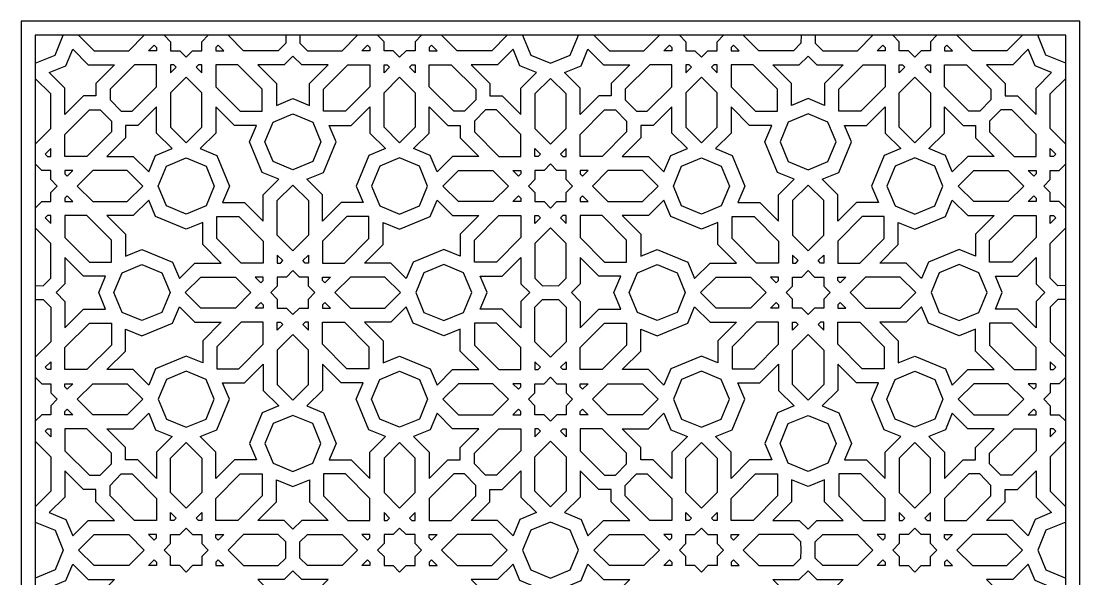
# Model space of a CAD drawing. Header units: millimetres. Extents: x 73 to 298, y 564 to 789.
# Drawn here: x 72.5 to 298.2, y 670.5 to 789.5 of the extents above; entities that cross this region are included whole.
import ezdxf

# ---------------------------------------------------------------- set-up
doc = ezdxf.new("R2010")
doc.units = ezdxf.units.MM
doc.layers.add('LAYER_1', color=12, linetype='Continuous', true_color=0xde0000)

msp = doc.modelspace()

# ---------------------------------------------------------------- linework, layer by layer
at = {"layer": 'LAYER_1'}
for points in [[(72.55, 789.47), (72.55, 563.85), (298.16, 563.85), (298.16, 789.47)], [(75.55, 566.85), (295.16, 566.85), (295.16, 786.47), (75.55, 786.47)], [(78.55, 778.49), (82.07, 779.94), (83.53, 783.47), (86.85, 780.15), (92.46, 780.15), (88.49, 776.18), (88.49, 773.52), (85.83, 773.52), (81.87, 769.56), (81.87, 775.17)], [(99.7, 783.15), (100.9, 784.34), (101.39, 783.85), (101.39, 783.15)], [(114.03, 783.85), (114.03, 783.15), (115.72, 783.15), (114.52, 784.34)], [(146.88, 783.85), (146.88, 783.15), (145.18, 783.15), (146.38, 784.34)], [(161.21, 783.15), (160.01, 784.34), (159.51, 783.85), (159.51, 783.15)], [(182.36, 778.49), (178.84, 779.94), (177.38, 783.47), (174.06, 780.15), (168.45, 780.15), (172.42, 776.18), (172.42, 773.52), (175.07, 773.52), (179.04, 769.56), (179.04, 775.17)], [(188.36, 778.49), (191.88, 779.94), (193.34, 783.47), (196.65, 780.15), (202.26, 780.15), (198.3, 776.18), (198.3, 773.52), (195.64, 773.52), (191.67, 769.56), (191.67, 775.17)], [(209.51, 783.15), (210.7, 784.34), (211.2, 783.85), (211.2, 783.15)], [(223.84, 783.85), (223.84, 783.15), (225.53, 783.15), (224.33, 784.34)], [(256.68, 783.85), (256.68, 783.15), (254.99, 783.15), (256.19, 784.34)], [(271.01, 783.15), (269.82, 784.34), (269.32, 783.85), (269.32, 783.15)], [(292.16, 778.49), (288.64, 779.94), (287.18, 783.47), (283.87, 780.15), (278.26, 780.15), (282.22, 776.18), (282.22, 773.52), (284.88, 773.52), (288.85, 769.56), (288.85, 775.17)], [(130.45, 772.95), (133.97, 771.49), (133.97, 776.18), (137.94, 780.15), (132.33, 780.15), (130.45, 782.03), (128.57, 780.15), (122.96, 780.15), (126.93, 776.18), (126.93, 771.49)], [(240.26, 772.95), (236.74, 771.49), (236.74, 776.18), (232.77, 780.15), (238.38, 780.15), (240.26, 782.03), (242.14, 780.15), (247.75, 780.15), (243.78, 776.18), (243.78, 771.49)], [(96.7, 780.15), (91.49, 774.94), (91.49, 772.68), (93.86, 770.24), (96.18, 770.24), (101.39, 775.45), (101.39, 780.15)], [(105.09, 780.15), (104.39, 780.15), (104.39, 778.45), (105.59, 779.65)], [(111.03, 778.45), (111.03, 780.15), (110.33, 780.15), (109.83, 779.65)], [(114.03, 775.45), (119.24, 770.24), (123.93, 770.24), (123.93, 774.94), (118.72, 780.15), (114.03, 780.15)], [(146.88, 775.45), (141.67, 770.24), (136.97, 770.24), (136.97, 774.94), (142.18, 780.15), (146.88, 780.15)], [(149.88, 778.45), (149.88, 780.15), (150.58, 780.15), (151.07, 779.65)], [(155.81, 780.15), (156.51, 780.15), (156.51, 778.45), (155.32, 779.65)], [(164.21, 780.15), (169.42, 774.94), (169.42, 772.68), (167.04, 770.24), (164.72, 770.24), (159.51, 775.45), (159.51, 780.15)], [(206.51, 780.15), (201.3, 774.94), (201.3, 772.68), (203.67, 770.24), (205.99, 770.24), (211.2, 775.45), (211.2, 780.15)], [(214.9, 780.15), (214.2, 780.15), (214.2, 778.45), (215.4, 779.65)], [(220.84, 778.45), (220.84, 780.15), (220.14, 780.15), (219.64, 779.65)], [(223.84, 775.45), (229.05, 770.24), (233.74, 770.24), (233.74, 774.94), (228.53, 780.15), (223.84, 780.15)], [(256.68, 775.45), (251.47, 770.24), (246.78, 770.24), (246.78, 774.94), (251.99, 780.15), (256.68, 780.15)], [(259.68, 778.45), (259.68, 780.15), (260.38, 780.15), (260.88, 779.65)], [(265.62, 780.15), (266.32, 780.15), (266.32, 778.45), (265.12, 779.65)], [(274.01, 780.15), (279.22, 774.94), (279.22, 772.68), (276.85, 770.24), (274.53, 770.24), (269.32, 775.45), (269.32, 780.15)], [(111.03, 774.21), (107.71, 777.53), (104.39, 774.21), (104.39, 766.84), (107.71, 763.53), (111.03, 766.84)], [(149.88, 774.21), (153.19, 777.53), (156.51, 774.21), (156.51, 766.84), (153.19, 763.53), (149.88, 766.84)], [(185.36, 777.24), (182.04, 773.93), (182.04, 766.56), (185.36, 763.24), (188.67, 766.56), (188.67, 773.93)], [(220.84, 774.21), (217.52, 777.53), (214.2, 774.21), (214.2, 766.84), (217.52, 763.53), (220.84, 766.84)], [(259.68, 774.21), (263, 777.53), (266.32, 774.21), (266.32, 766.84), (263, 763.53), (259.68, 766.84)], [(87.08, 770.52), (89.4, 770.52), (91.77, 768.1), (91.77, 765.83), (86.56, 760.62), (81.87, 760.62), (81.87, 765.31)], [(94.77, 767.24), (94.77, 764.59), (90.8, 760.62), (96.41, 760.62), (99.73, 757.3), (101.19, 760.82), (104.71, 762.28), (101.39, 765.6), (101.39, 771.21), (97.42, 767.24)], [(110.71, 762.28), (114.23, 760.82), (116.93, 754.3), (115.47, 750.78), (120.17, 750.78), (124.13, 746.82), (124.13, 752.43), (127.45, 755.74), (123.93, 757.2), (121.23, 763.72), (122.69, 767.24), (118, 767.24), (114.03, 771.21), (114.03, 765.6)], [(130.45, 769.7), (134.68, 767.95), (136.43, 763.72), (134.68, 759.5), (130.45, 757.75), (126.23, 759.5), (124.48, 763.72), (126.23, 767.95)], [(150.19, 762.28), (146.67, 760.82), (143.97, 754.3), (145.43, 750.78), (140.74, 750.78), (136.77, 746.82), (136.77, 752.43), (133.45, 755.74), (136.97, 757.2), (139.67, 763.72), (138.22, 767.24), (142.91, 767.24), (146.88, 771.21), (146.88, 765.6)], [(166.14, 767.24), (166.14, 764.59), (170.1, 760.62), (164.49, 760.62), (161.17, 757.3), (159.72, 760.82), (156.19, 762.28), (159.51, 765.6), (159.51, 771.21), (163.48, 767.24)], [(173.83, 770.52), (171.51, 770.52), (169.14, 768.1), (169.14, 765.83), (174.35, 760.62), (179.04, 760.62), (179.04, 765.31)], [(196.88, 770.52), (199.21, 770.52), (201.58, 768.1), (201.58, 765.83), (196.37, 760.62), (191.67, 760.62), (191.67, 765.31)], [(204.58, 767.24), (204.58, 764.59), (200.61, 760.62), (206.22, 760.62), (209.54, 757.3), (211, 760.82), (214.52, 762.28), (211.2, 765.6), (211.2, 771.21), (207.23, 767.24)], [(220.52, 762.28), (224.04, 760.82), (226.74, 754.3), (225.28, 750.78), (229.97, 750.78), (233.94, 746.82), (233.94, 752.43), (237.26, 755.74), (233.74, 757.2), (231.04, 763.72), (232.5, 767.24), (227.8, 767.24), (223.84, 771.21), (223.84, 765.6)], [(240.26, 769.7), (236.03, 767.95), (234.28, 763.72), (236.03, 759.5), (240.26, 757.75), (244.48, 759.5), (246.23, 763.72), (244.48, 767.95)], [(260, 762.28), (256.48, 760.82), (253.78, 754.3), (255.24, 750.78), (250.55, 750.78), (246.58, 746.82), (246.58, 752.43), (243.26, 755.74), (246.78, 757.2), (249.48, 763.72), (248.02, 767.24), (252.72, 767.24), (256.68, 771.21), (256.68, 765.6)], [(275.94, 767.24), (275.94, 764.59), (279.91, 760.62), (274.3, 760.62), (270.98, 757.3), (269.52, 760.82), (266, 762.28), (269.32, 765.6), (269.32, 771.21), (273.29, 767.24)], [(283.64, 770.52), (281.31, 770.52), (278.94, 768.1), (278.94, 765.83), (284.15, 760.62), (288.85, 760.62), (288.85, 765.31)], [(78.87, 762.31), (77.67, 761.12), (78.17, 760.62), (78.87, 760.62)], [(182.04, 762.31), (183.23, 761.12), (182.74, 760.62), (182.04, 760.62)], [(188.67, 762.31), (187.48, 761.12), (187.97, 760.62), (188.67, 760.62)], [(291.85, 762.31), (293.04, 761.12), (292.55, 760.62), (291.85, 760.62)], [(111.94, 750.08), (107.71, 748.33), (103.49, 750.08), (101.74, 754.3), (103.49, 758.53), (107.71, 760.28), (111.94, 758.53), (113.69, 754.3)], [(148.97, 750.08), (153.19, 748.33), (157.42, 750.08), (159.17, 754.3), (157.42, 758.53), (153.19, 760.28), (148.97, 758.53), (147.22, 754.3)], [(185.36, 759), (183.98, 757.62), (182.04, 757.62), (182.04, 755.68), (180.66, 754.3), (182.04, 752.93), (182.04, 750.99), (183.98, 750.99), (185.36, 749.61), (186.73, 750.99), (188.67, 750.99), (188.67, 752.93), (190.05, 754.3), (188.67, 755.68), (188.67, 757.62), (186.73, 757.62)], [(221.74, 750.08), (217.52, 748.33), (213.29, 750.08), (211.54, 754.3), (213.29, 758.53), (217.52, 760.28), (221.74, 758.53), (223.49, 754.3)], [(258.78, 750.08), (263, 748.33), (267.23, 750.08), (268.98, 754.3), (267.23, 758.53), (263, 760.28), (258.78, 758.53), (257.03, 754.3)], [(81.87, 756.92), (82.36, 756.43), (83.56, 757.62), (81.87, 757.62)], [(87.8, 750.99), (95.17, 750.99), (98.49, 754.3), (95.17, 757.62), (87.8, 757.62), (84.48, 754.3)], [(173.1, 750.99), (165.73, 750.99), (162.42, 754.3), (165.73, 757.62), (173.1, 757.62), (176.42, 754.3)], [(179.04, 756.92), (178.54, 756.43), (177.35, 757.62), (179.04, 757.62)], [(191.67, 756.92), (192.17, 756.43), (193.37, 757.62), (191.67, 757.62)], [(197.61, 750.99), (204.98, 750.99), (208.3, 754.3), (204.98, 757.62), (197.61, 757.62), (194.29, 754.3)], [(282.91, 750.99), (275.54, 750.99), (272.22, 754.3), (275.54, 757.62), (282.91, 757.62), (286.23, 754.3)], [(288.85, 756.92), (288.35, 756.43), (287.15, 757.62), (288.85, 757.62)], [(130.45, 754.5), (133.77, 751.18), (133.77, 743.82), (130.45, 740.5), (127.13, 743.82), (127.13, 751.18)], [(240.26, 754.5), (236.94, 751.18), (236.94, 743.82), (240.26, 740.5), (243.58, 743.82), (243.58, 751.18)], [(83.56, 750.99), (82.36, 752.18), (81.87, 751.69), (81.87, 750.99)], [(94.77, 739.33), (98.29, 740.78), (104.81, 738.08), (106.27, 734.56), (109.59, 737.88), (115.2, 737.88), (111.23, 741.85), (111.23, 746.54), (107.71, 745.08), (101.19, 747.78), (99.73, 751.3), (96.41, 747.99), (90.8, 747.99), (94.77, 744.02)], [(166.14, 739.33), (162.61, 740.78), (156.09, 738.08), (154.63, 734.56), (151.32, 737.88), (145.71, 737.88), (149.67, 741.85), (149.67, 746.54), (153.19, 745.08), (159.72, 747.78), (161.17, 751.3), (164.49, 747.99), (170.1, 747.99), (166.14, 744.02)], [(177.35, 750.99), (178.54, 752.18), (179.04, 751.69), (179.04, 750.99)], [(193.37, 750.99), (192.17, 752.18), (191.67, 751.69), (191.67, 750.99)], [(204.58, 739.33), (208.1, 740.78), (214.62, 738.08), (216.08, 734.56), (219.4, 737.88), (225.01, 737.88), (221.04, 741.85), (221.04, 746.54), (217.52, 745.08), (211, 747.78), (209.54, 751.3), (206.22, 747.99), (200.61, 747.99), (204.58, 744.02)], [(275.94, 739.33), (272.42, 740.78), (265.9, 738.08), (264.44, 734.56), (261.12, 737.88), (255.51, 737.88), (259.48, 741.85), (259.48, 746.54), (263, 745.08), (269.52, 747.78), (270.98, 751.3), (274.3, 747.99), (279.91, 747.99), (275.94, 744.02)], [(287.15, 750.99), (288.35, 752.18), (288.85, 751.69), (288.85, 750.99)], [(78.17, 747.99), (77.67, 747.49), (78.87, 746.29), (78.87, 747.99)], [(86.56, 747.99), (81.87, 747.99), (81.87, 743.29), (87.08, 738.08), (91.77, 738.08), (91.77, 742.78)], [(114.23, 747.78), (118.92, 747.78), (124.13, 742.57), (124.13, 737.88), (119.44, 737.88), (114.23, 743.09)], [(146.67, 747.78), (141.98, 747.78), (136.77, 742.57), (136.77, 737.88), (141.46, 737.88), (146.67, 743.09)], [(174.35, 747.99), (179.04, 747.99), (179.04, 743.29), (173.83, 738.08), (169.14, 738.08), (169.14, 742.78)], [(182.74, 747.99), (183.23, 747.49), (182.04, 746.29), (182.04, 747.99)], [(187.97, 747.99), (187.48, 747.49), (188.67, 746.29), (188.67, 747.99)], [(196.37, 747.99), (191.67, 747.99), (191.67, 743.29), (196.88, 738.08), (201.58, 738.08), (201.58, 742.78)], [(224.04, 747.78), (228.73, 747.78), (233.94, 742.57), (233.94, 737.88), (229.25, 737.88), (224.04, 743.09)], [(256.48, 747.78), (251.79, 747.78), (246.58, 742.57), (246.58, 737.88), (251.27, 737.88), (256.48, 743.09)], [(284.15, 747.99), (288.85, 747.99), (288.85, 743.29), (283.64, 738.08), (278.94, 738.08), (278.94, 742.78)], [(292.55, 747.99), (293.04, 747.49), (291.85, 746.29), (291.85, 747.99)], [(185.36, 733.06), (187.04, 733.04), (188.67, 734.68), (188.67, 742.05), (185.36, 745.37), (182.04, 742.05), (182.04, 734.68), (183.68, 733.04)], [(89.07, 731.56), (90.53, 735.08), (85.83, 735.08), (81.87, 739.05), (81.87, 733.44), (79.99, 731.56), (81.87, 729.68), (81.87, 724.07), (85.83, 728.04), (90.53, 728.04)], [(128.33, 738.38), (127.13, 739.57), (127.13, 737.88), (127.84, 737.88)], [(132.57, 738.38), (133.77, 739.57), (133.77, 737.88), (133.07, 737.88)], [(171.84, 731.56), (170.38, 735.08), (175.07, 735.08), (179.04, 739.05), (179.04, 733.44), (180.92, 731.56), (179.04, 729.68), (179.04, 724.07), (175.07, 728.04), (170.38, 728.04)], [(198.88, 731.56), (200.33, 735.08), (195.64, 735.08), (191.67, 739.05), (191.67, 733.44), (189.8, 731.56), (191.67, 729.68), (191.67, 724.07), (195.64, 728.04), (200.33, 728.04)], [(238.14, 738.38), (236.94, 739.57), (236.94, 737.88), (237.64, 737.88)], [(242.38, 738.38), (243.58, 739.57), (243.58, 737.88), (242.88, 737.88)], [(281.64, 731.56), (280.19, 735.08), (284.88, 735.08), (288.85, 739.05), (288.85, 733.44), (290.72, 731.56), (288.85, 729.68), (288.85, 724.07), (284.88, 728.04), (280.19, 728.04)], [(92.32, 731.56), (94.07, 735.79), (98.29, 737.54), (102.52, 735.79), (104.27, 731.56), (102.52, 727.34), (98.29, 725.59), (94.07, 727.34)], [(130.45, 736.25), (129.08, 734.88), (127.13, 734.88), (127.13, 732.94), (125.76, 731.56), (127.13, 730.19), (127.13, 728.24), (129.08, 728.24), (130.45, 726.87), (131.83, 728.24), (133.77, 728.24), (133.77, 730.19), (135.15, 731.56), (133.77, 732.94), (133.77, 734.88), (131.83, 734.88)], [(168.59, 731.56), (166.84, 735.79), (162.61, 737.54), (158.39, 735.79), (156.64, 731.56), (158.39, 727.34), (162.61, 725.59), (166.84, 727.34)], [(202.12, 731.56), (203.87, 735.79), (208.1, 737.54), (212.32, 735.79), (214.07, 731.56), (212.32, 727.34), (208.1, 725.59), (203.87, 727.34)], [(240.26, 736.25), (241.63, 734.88), (243.58, 734.88), (243.58, 732.94), (244.95, 731.56), (243.58, 730.19), (243.58, 728.24), (241.63, 728.24), (240.26, 726.87), (238.89, 728.24), (236.94, 728.24), (236.94, 730.19), (235.57, 731.56), (236.94, 732.94), (236.94, 734.88), (238.89, 734.88)], [(278.4, 731.56), (276.65, 735.79), (272.42, 737.54), (268.2, 735.79), (266.45, 731.56), (268.2, 727.34), (272.42, 725.59), (276.65, 727.34)], [(121.52, 731.56), (118.2, 728.24), (110.83, 728.24), (107.51, 731.56), (110.83, 734.88), (118.2, 734.88)], [(124.13, 734.88), (122.44, 734.88), (123.64, 733.68), (124.13, 734.18)], [(136.77, 734.88), (138.46, 734.88), (137.27, 733.68), (136.77, 734.18)], [(153.39, 731.56), (150.07, 734.88), (142.71, 734.88), (139.39, 731.56), (142.71, 728.24), (150.07, 728.24)], [(231.32, 731.56), (228.01, 728.24), (220.64, 728.24), (217.32, 731.56), (220.64, 734.88), (228.01, 734.88)], [(233.94, 734.88), (232.25, 734.88), (233.45, 733.68), (233.94, 734.18)], [(246.58, 734.88), (248.27, 734.88), (247.07, 733.68), (246.58, 734.18)], [(263.2, 731.56), (259.88, 734.88), (252.51, 734.88), (249.2, 731.56), (252.51, 728.24), (259.88, 728.24)], [(124.13, 728.24), (122.44, 728.24), (123.64, 729.44), (124.13, 728.94)], [(136.77, 728.24), (138.46, 728.24), (137.27, 729.44), (136.77, 728.94)], [(185.36, 730.06), (187.04, 730.08), (188.67, 728.44), (188.67, 721.07), (185.36, 717.76), (182.04, 721.07), (182.04, 728.44), (183.68, 730.08)], [(233.94, 728.24), (232.25, 728.24), (233.45, 729.44), (233.94, 728.94)], [(246.58, 728.24), (248.27, 728.24), (247.07, 729.44), (246.58, 728.94)], [(94.77, 723.8), (98.29, 722.34), (104.81, 725.04), (106.27, 728.56), (109.59, 725.24), (115.2, 725.24), (111.23, 721.28), (111.23, 716.58), (107.71, 718.04), (101.19, 715.34), (99.73, 711.82), (96.41, 715.14), (90.8, 715.14), (94.77, 719.11)], [(166.14, 723.8), (162.61, 722.34), (156.09, 725.04), (154.63, 728.56), (151.32, 725.24), (145.71, 725.24), (149.67, 721.28), (149.67, 716.58), (153.19, 718.04), (159.72, 715.34), (161.17, 711.82), (164.49, 715.14), (170.1, 715.14), (166.14, 719.11)], [(204.58, 723.8), (208.1, 722.34), (214.62, 725.04), (216.08, 728.56), (219.4, 725.24), (225.01, 725.24), (221.04, 721.28), (221.04, 716.58), (217.52, 718.04), (211, 715.34), (209.54, 711.82), (206.22, 715.14), (200.61, 715.14), (204.58, 719.11)], [(275.94, 723.8), (272.42, 722.34), (265.9, 725.04), (264.44, 728.56), (261.12, 725.24), (255.51, 725.24), (259.48, 721.28), (259.48, 716.58), (263, 718.04), (269.52, 715.34), (270.98, 711.82), (274.3, 715.14), (279.91, 715.14), (275.94, 719.11)], [(86.56, 715.14), (81.87, 715.14), (81.87, 719.83), (87.08, 725.04), (91.77, 725.04), (91.77, 720.35)], [(114.23, 715.34), (118.92, 715.34), (124.13, 720.55), (124.13, 725.24), (119.44, 725.24), (114.23, 720.03)], [(128.33, 724.75), (127.13, 723.55), (127.13, 725.24), (127.84, 725.24)], [(132.57, 724.75), (133.77, 723.55), (133.77, 725.24), (133.07, 725.24)], [(146.67, 715.34), (141.98, 715.34), (136.77, 720.55), (136.77, 725.24), (141.46, 725.24), (146.67, 720.03)], [(174.35, 715.14), (179.04, 715.14), (179.04, 719.83), (173.83, 725.04), (169.14, 725.04), (169.14, 720.35)], [(196.37, 715.14), (191.67, 715.14), (191.67, 719.83), (196.88, 725.04), (201.58, 725.04), (201.58, 720.35)], [(224.04, 715.34), (228.73, 715.34), (233.94, 720.55), (233.94, 725.24), (229.25, 725.24), (224.04, 720.03)], [(238.14, 724.75), (236.94, 723.55), (236.94, 725.24), (237.64, 725.24)], [(242.38, 724.75), (243.58, 723.55), (243.58, 725.24), (242.88, 725.24)], [(256.48, 715.34), (251.79, 715.34), (246.58, 720.55), (246.58, 725.24), (251.27, 725.24), (256.48, 720.03)], [(284.15, 715.14), (288.85, 715.14), (288.85, 719.83), (283.64, 725.04), (278.94, 725.04), (278.94, 720.35)], [(130.45, 708.62), (133.77, 711.94), (133.77, 719.31), (130.45, 722.63), (127.13, 719.31), (127.13, 711.94)], [(240.26, 708.62), (236.94, 711.94), (236.94, 719.31), (240.26, 722.63), (243.58, 719.31), (243.58, 711.94)], [(78.17, 715.14), (77.67, 715.63), (78.87, 716.83), (78.87, 715.14)], [(110.71, 700.84), (114.23, 702.3), (116.93, 708.82), (115.47, 712.34), (120.17, 712.34), (124.13, 716.31), (124.13, 710.7), (127.45, 707.38), (123.93, 705.92), (121.23, 699.4), (122.69, 695.88), (118, 695.88), (114.03, 691.91), (114.03, 697.52)], [(150.19, 700.84), (146.67, 702.3), (143.97, 708.82), (145.43, 712.34), (140.74, 712.34), (136.77, 716.31), (136.77, 710.7), (133.45, 707.38), (136.97, 705.92), (139.67, 699.4), (138.22, 695.88), (142.91, 695.88), (146.88, 691.91), (146.88, 697.52)], [(182.74, 715.14), (183.23, 715.63), (182.04, 716.83), (182.04, 715.14)], [(187.97, 715.14), (187.48, 715.63), (188.67, 716.83), (188.67, 715.14)], [(220.52, 700.84), (224.04, 702.3), (226.74, 708.82), (225.28, 712.34), (229.97, 712.34), (233.94, 716.31), (233.94, 710.7), (237.26, 707.38), (233.74, 705.92), (231.04, 699.4), (232.5, 695.88), (227.8, 695.88), (223.84, 691.91), (223.84, 697.52)], [(260, 700.84), (256.48, 702.3), (253.78, 708.82), (255.24, 712.34), (250.55, 712.34), (246.58, 716.31), (246.58, 710.7), (243.26, 707.38), (246.78, 705.92), (249.48, 699.4), (248.02, 695.88), (252.72, 695.88), (256.68, 691.91), (256.68, 697.52)], [(292.55, 715.14), (293.04, 715.63), (291.85, 716.83), (291.85, 715.14)], [(111.94, 713.04), (107.71, 714.8), (103.49, 713.04), (101.74, 708.82), (103.49, 704.6), (107.71, 702.85), (111.94, 704.6), (113.69, 708.82)], [(148.97, 713.04), (153.19, 714.8), (157.42, 713.04), (159.17, 708.82), (157.42, 704.6), (153.19, 702.85), (148.97, 704.6), (147.22, 708.82)], [(185.36, 713.51), (186.73, 712.14), (188.67, 712.14), (188.67, 710.19), (190.05, 708.82), (188.67, 707.45), (188.67, 705.5), (186.73, 705.5), (185.36, 704.13), (183.98, 705.5), (182.04, 705.5), (182.04, 707.45), (180.66, 708.82), (182.04, 710.19), (182.04, 712.14), (183.98, 712.14)], [(221.74, 713.04), (217.52, 714.8), (213.29, 713.04), (211.54, 708.82), (213.29, 704.6), (217.52, 702.85), (221.74, 704.6), (223.49, 708.82)], [(258.78, 713.04), (263, 714.8), (267.23, 713.04), (268.98, 708.82), (267.23, 704.6), (263, 702.85), (258.78, 704.6), (257.03, 708.82)], [(83.56, 712.14), (82.36, 710.94), (81.87, 711.44), (81.87, 712.14)], [(87.8, 712.14), (95.17, 712.14), (98.49, 708.82), (95.17, 705.5), (87.8, 705.5), (84.48, 708.82)], [(173.1, 712.14), (165.73, 712.14), (162.42, 708.82), (165.73, 705.5), (173.1, 705.5), (176.42, 708.82)], [(177.35, 712.14), (178.54, 710.94), (179.04, 711.44), (179.04, 712.14)], [(193.37, 712.14), (192.17, 710.94), (191.67, 711.44), (191.67, 712.14)], [(197.61, 712.14), (204.98, 712.14), (208.3, 708.82), (204.98, 705.5), (197.61, 705.5), (194.29, 708.82)], [(282.91, 712.14), (275.54, 712.14), (272.22, 708.82), (275.54, 705.5), (282.91, 705.5), (286.23, 708.82)], [(287.15, 712.14), (288.35, 710.94), (288.85, 711.44), (288.85, 712.14)], [(81.87, 706.2), (82.36, 706.7), (83.56, 705.5), (81.87, 705.5)], [(179.04, 706.2), (178.54, 706.7), (177.35, 705.5), (179.04, 705.5)], [(191.67, 706.2), (192.17, 706.7), (193.37, 705.5), (191.67, 705.5)], [(288.85, 706.2), (288.35, 706.7), (287.15, 705.5), (288.85, 705.5)], [(94.77, 695.88), (94.77, 698.53), (90.8, 702.5), (96.41, 702.5), (99.73, 705.82), (101.19, 702.3), (104.71, 700.84), (101.39, 697.52), (101.39, 691.91), (97.42, 695.88)], [(130.45, 693.43), (134.68, 695.18), (136.43, 699.4), (134.68, 703.63), (130.45, 705.38), (126.23, 703.63), (124.48, 699.4), (126.23, 695.18)], [(166.14, 695.88), (166.14, 698.53), (170.1, 702.5), (164.49, 702.5), (161.17, 705.82), (159.72, 702.3), (156.19, 700.84), (159.51, 697.52), (159.51, 691.91), (163.48, 695.88)], [(204.58, 695.88), (204.58, 698.53), (200.61, 702.5), (206.22, 702.5), (209.54, 705.82), (211, 702.3), (214.52, 700.84), (211.2, 697.52), (211.2, 691.91), (207.23, 695.88)], [(240.26, 693.43), (236.03, 695.18), (234.28, 699.4), (236.03, 703.63), (240.26, 705.38), (244.48, 703.63), (246.23, 699.4), (244.48, 695.18)], [(275.94, 695.88), (275.94, 698.53), (279.91, 702.5), (274.3, 702.5), (270.98, 705.82), (269.52, 702.3), (266, 700.84), (269.32, 697.52), (269.32, 691.91), (273.29, 695.88)], [(78.87, 700.81), (77.67, 702.01), (78.17, 702.5), (78.87, 702.5)], [(87.08, 692.6), (89.4, 692.6), (91.77, 695.03), (91.77, 697.29), (86.56, 702.5), (81.87, 702.5), (81.87, 697.81)], [(173.83, 692.6), (171.51, 692.6), (169.14, 695.03), (169.14, 697.29), (174.35, 702.5), (179.04, 702.5), (179.04, 697.81)], [(182.04, 700.81), (183.23, 702.01), (182.74, 702.5), (182.04, 702.5)], [(188.67, 700.81), (187.48, 702.01), (187.97, 702.5), (188.67, 702.5)], [(196.88, 692.6), (199.21, 692.6), (201.58, 695.03), (201.58, 697.29), (196.37, 702.5), (191.67, 702.5), (191.67, 697.81)], [(283.64, 692.6), (281.31, 692.6), (278.94, 695.03), (278.94, 697.29), (284.15, 702.5), (288.85, 702.5), (288.85, 697.81)], [(291.85, 700.81), (293.04, 702.01), (292.55, 702.5), (291.85, 702.5)], [(111.03, 688.91), (107.71, 685.59), (104.39, 688.91), (104.39, 696.28), (107.71, 699.6), (111.03, 696.28)], [(149.88, 688.91), (153.19, 685.59), (156.51, 688.91), (156.51, 696.28), (153.19, 699.6), (149.88, 696.28)], [(185.36, 685.88), (182.04, 689.2), (182.04, 696.57), (185.36, 699.88), (188.67, 696.57), (188.67, 689.2)], [(220.84, 688.91), (217.52, 685.59), (214.2, 688.91), (214.2, 696.28), (217.52, 699.6), (220.84, 696.28)], [(259.68, 688.91), (263, 685.59), (266.32, 688.91), (266.32, 696.28), (263, 699.6), (259.68, 696.28)], [(78.55, 684.64), (82.07, 683.18), (83.53, 679.66), (86.85, 682.98), (92.46, 682.98), (88.49, 686.94), (88.49, 689.6), (85.83, 689.6), (81.87, 693.57), (81.87, 687.96)], [(96.7, 682.98), (91.49, 688.19), (91.49, 690.45), (93.86, 692.88), (96.18, 692.88), (101.39, 687.67), (101.39, 682.98)], [(114.03, 687.67), (119.24, 692.88), (123.93, 692.88), (123.93, 688.19), (118.72, 682.98), (114.03, 682.98)], [(146.88, 687.67), (141.67, 692.88), (136.97, 692.88), (136.97, 688.19), (142.18, 682.98), (146.88, 682.98)], [(164.21, 682.98), (169.42, 688.19), (169.42, 690.45), (167.04, 692.88), (164.72, 692.88), (159.51, 687.67), (159.51, 682.98)], [(182.36, 684.64), (178.84, 683.18), (177.38, 679.66), (174.06, 682.98), (168.45, 682.98), (172.42, 686.94), (172.42, 689.6), (175.07, 689.6), (179.04, 693.57), (179.04, 687.96)], [(188.36, 684.64), (191.88, 683.18), (193.34, 679.66), (196.65, 682.98), (202.26, 682.98), (198.3, 686.94), (198.3, 689.6), (195.64, 689.6), (191.67, 693.57), (191.67, 687.96)], [(206.51, 682.98), (201.3, 688.19), (201.3, 690.45), (203.67, 692.88), (205.99, 692.88), (211.2, 687.67), (211.2, 682.98)], [(223.84, 687.67), (229.05, 692.88), (233.74, 692.88), (233.74, 688.19), (228.53, 682.98), (223.84, 682.98)], [(256.68, 687.67), (251.47, 692.88), (246.78, 692.88), (246.78, 688.19), (251.99, 682.98), (256.68, 682.98)], [(274.01, 682.98), (279.22, 688.19), (279.22, 690.45), (276.85, 692.88), (274.53, 692.88), (269.32, 687.67), (269.32, 682.98)], [(292.16, 684.64), (288.64, 683.18), (287.18, 679.66), (283.87, 682.98), (278.26, 682.98), (282.22, 686.94), (282.22, 689.6), (284.88, 689.6), (288.85, 693.57), (288.85, 687.96)], [(130.45, 690.18), (133.97, 691.64), (133.97, 686.94), (137.94, 682.98), (132.33, 682.98), (130.45, 681.1), (128.57, 682.98), (122.96, 682.98), (126.93, 686.94), (126.93, 691.64)], [(240.26, 690.18), (236.74, 691.64), (236.74, 686.94), (232.77, 682.98), (238.38, 682.98), (240.26, 681.1), (242.14, 682.98), (247.75, 682.98), (243.78, 686.94), (243.78, 691.64)], [(105.09, 682.98), (104.39, 682.98), (104.39, 684.67), (105.59, 683.47)], [(111.03, 684.67), (111.03, 682.98), (110.33, 682.98), (109.83, 683.47)], [(149.88, 684.67), (149.88, 682.98), (150.58, 682.98), (151.07, 683.47)], [(155.81, 682.98), (156.51, 682.98), (156.51, 684.67), (155.32, 683.47)], [(214.9, 682.98), (214.2, 682.98), (214.2, 684.67), (215.4, 683.47)], [(220.84, 684.67), (220.84, 682.98), (220.14, 682.98), (219.64, 683.47)], [(259.68, 684.67), (259.68, 682.98), (260.38, 682.98), (260.88, 683.47)], [(265.62, 682.98), (266.32, 682.98), (266.32, 684.67), (265.12, 683.47)], [(185.36, 682.63), (181.13, 680.88), (179.38, 676.66), (181.13, 672.43), (185.36, 670.68), (189.58, 672.43), (191.33, 676.66), (189.58, 680.88)], [(84.77, 676.66), (88.09, 679.98), (95.46, 679.98), (98.78, 676.66), (95.46, 673.34), (88.09, 673.34)], [(99.7, 679.98), (100.9, 678.78), (101.39, 679.28), (101.39, 679.98)], [(103.02, 676.66), (104.39, 678.03), (104.39, 679.98), (106.34, 679.98), (107.71, 681.35), (109.09, 679.98), (111.03, 679.98), (111.03, 678.03), (112.4, 676.66), (111.03, 675.28), (111.03, 673.34), (109.09, 673.34), (107.71, 671.97), (106.34, 673.34), (104.39, 673.34), (104.39, 675.28)], [(114.03, 679.28), (114.03, 679.98), (115.72, 679.98), (114.52, 678.78)], [(116.65, 676.66), (119.96, 673.34), (127.33, 673.34), (128.93, 674.94), (128.95, 676.66), (128.93, 678.38), (127.33, 679.98), (119.96, 679.98)], [(131.95, 676.66), (131.97, 678.38), (133.57, 679.98), (140.94, 679.98), (144.26, 676.66), (140.94, 673.34), (133.57, 673.34), (131.97, 674.94)], [(146.88, 679.28), (146.88, 679.98), (145.18, 679.98), (146.38, 678.78)], [(148.5, 676.66), (149.88, 675.28), (149.88, 673.34), (151.82, 673.34), (153.19, 671.97), (154.57, 673.34), (156.51, 673.34), (156.51, 675.28), (157.89, 676.66), (156.51, 678.03), (156.51, 679.98), (154.57, 679.98), (153.19, 681.35), (151.82, 679.98), (149.88, 679.98), (149.88, 678.03)], [(161.21, 679.98), (160.01, 678.78), (159.51, 679.28), (159.51, 679.98)], [(176.13, 676.66), (172.82, 679.98), (165.45, 679.98), (162.13, 676.66), (165.45, 673.34), (172.82, 673.34)], [(194.58, 676.66), (197.9, 679.98), (205.26, 679.98), (208.58, 676.66), (205.26, 673.34), (197.9, 673.34)], [(209.51, 679.98), (210.7, 678.78), (211.2, 679.28), (211.2, 679.98)], [(222.21, 676.66), (220.84, 675.28), (220.84, 673.34), (218.89, 673.34), (217.52, 671.97), (216.14, 673.34), (214.2, 673.34), (214.2, 675.28), (212.83, 676.66), (214.2, 678.03), (214.2, 679.98), (216.14, 679.98), (217.52, 681.35), (218.89, 679.98), (220.84, 679.98), (220.84, 678.03)], [(223.84, 679.28), (223.84, 679.98), (225.53, 679.98), (224.33, 678.78)], [(226.45, 676.66), (229.77, 673.34), (237.14, 673.34), (238.74, 674.94), (238.76, 676.66), (238.74, 678.38), (237.14, 679.98), (229.77, 679.98)], [(254.07, 676.66), (250.75, 673.34), (243.38, 673.34), (241.78, 674.94), (241.76, 676.66), (241.78, 678.38), (243.38, 679.98), (250.75, 679.98)], [(256.68, 679.28), (256.68, 679.98), (254.99, 679.98), (256.19, 678.78)], [(258.31, 676.66), (259.68, 675.28), (259.68, 673.34), (261.63, 673.34), (263, 671.97), (264.38, 673.34), (266.32, 673.34), (266.32, 675.28), (267.69, 676.66), (266.32, 678.03), (266.32, 679.98), (264.38, 679.98), (263, 681.35), (261.63, 679.98), (259.68, 679.98), (259.68, 678.03)], [(271.01, 679.98), (269.82, 678.78), (269.32, 679.28), (269.32, 679.98)], [(285.94, 676.66), (282.62, 679.98), (275.26, 679.98), (271.94, 676.66), (275.26, 673.34), (282.62, 673.34)], [(78.55, 668.68), (82.07, 670.14), (83.53, 673.66), (86.85, 670.34), (92.46, 670.34), (88.49, 666.37), (88.49, 663.72), (85.83, 663.72), (81.87, 659.75), (81.87, 665.36)], [(99.7, 673.34), (100.9, 674.54), (101.39, 674.04), (101.39, 673.34)], [(114.03, 674.04), (114.03, 673.34), (115.72, 673.34), (114.52, 674.54)], [(146.88, 674.04), (146.88, 673.34), (145.18, 673.34), (146.38, 674.54)], [(161.21, 673.34), (160.01, 674.54), (159.51, 674.04), (159.51, 673.34)], [(182.36, 668.68), (178.84, 670.14), (177.38, 673.66), (174.06, 670.34), (168.45, 670.34), (172.42, 666.37), (172.42, 663.72), (175.07, 663.72), (179.04, 659.75), (179.04, 665.36)], [(188.36, 668.68), (191.88, 670.14), (193.34, 673.66), (196.65, 670.34), (202.26, 670.34), (198.3, 666.37), (198.3, 663.72), (195.64, 663.72), (191.67, 659.75), (191.67, 665.36)], [(209.51, 673.34), (210.7, 674.54), (211.2, 674.04), (211.2, 673.34)], [(223.84, 674.04), (223.84, 673.34), (225.53, 673.34), (224.33, 674.54)], [(256.68, 674.04), (256.68, 673.34), (254.99, 673.34), (256.19, 674.54)], [(271.01, 673.34), (269.82, 674.54), (269.32, 674.04), (269.32, 673.34)], [(292.16, 668.68), (288.64, 670.14), (287.18, 673.66), (283.87, 670.34), (278.26, 670.34), (282.22, 666.37), (282.22, 663.72), (284.88, 663.72), (288.85, 659.75), (288.85, 665.36)], [(130.45, 663.14), (133.97, 661.68), (133.97, 666.37), (137.94, 670.34), (132.33, 670.34), (130.45, 672.22), (128.57, 670.34), (122.96, 670.34), (126.93, 666.37), (126.93, 661.68)], [(240.26, 663.14), (236.74, 661.68), (236.74, 666.37), (232.77, 670.34), (238.38, 670.34), (240.26, 672.22), (242.14, 670.34), (247.75, 670.34), (243.78, 666.37), (243.78, 661.68)]]:
    msp.add_lwpolyline(points, close=True, dxfattribs=at)
for points in [[(75.55, 780.49), (79.77, 782.24), (81.52, 786.47)], [(84.77, 786.47), (88.09, 783.15), (95.46, 783.15), (98.78, 786.47)], [(103.02, 786.47), (104.39, 785.09), (104.39, 783.15), (106.34, 783.15), (107.71, 781.77), (109.09, 783.15), (111.03, 783.15), (111.03, 785.09), (112.4, 786.47)], [(128.95, 786.47), (128.93, 784.75), (127.33, 783.15), (119.96, 783.15), (116.65, 786.47)], [(131.95, 786.47), (131.97, 784.75), (133.57, 783.15), (140.94, 783.15), (144.26, 786.47)], [(157.89, 786.47), (156.51, 785.09), (156.51, 783.15), (154.57, 783.15), (153.19, 781.77), (151.82, 783.15), (149.88, 783.15), (149.88, 785.09), (148.5, 786.47)], [(176.13, 786.47), (172.82, 783.15), (165.45, 783.15), (162.13, 786.47)], [(179.38, 786.47), (181.13, 782.24), (185.36, 780.49), (189.58, 782.24), (191.33, 786.47)], [(194.58, 786.47), (197.9, 783.15), (205.26, 783.15), (208.58, 786.47)], [(212.83, 786.47), (214.2, 785.09), (214.2, 783.15), (216.14, 783.15), (217.52, 781.77), (218.89, 783.15), (220.84, 783.15), (220.84, 785.09), (222.21, 786.47)], [(238.76, 786.47), (238.74, 784.75), (237.14, 783.15), (229.77, 783.15), (226.45, 786.47)], [(241.76, 786.47), (241.78, 784.75), (243.38, 783.15), (250.75, 783.15), (254.07, 786.47)], [(267.69, 786.47), (266.32, 785.09), (266.32, 783.15), (264.38, 783.15), (263, 781.77), (261.63, 783.15), (259.68, 783.15), (259.68, 785.09), (258.31, 786.47)], [(285.94, 786.47), (282.62, 783.15), (275.26, 783.15), (271.94, 786.47)], [(295.16, 780.49), (290.94, 782.24), (289.19, 786.47)], [(75.55, 763.24), (78.87, 766.56), (78.87, 773.93), (75.55, 777.24)], [(295.16, 763.24), (291.85, 766.56), (291.85, 773.93), (295.16, 777.24)], [(75.55, 749.61), (76.92, 750.99), (78.87, 750.99), (78.87, 752.93), (80.24, 754.3), (78.87, 755.68), (78.87, 757.62), (76.92, 757.62), (75.55, 759)], [(295.16, 749.61), (293.79, 750.99), (291.85, 750.99), (291.85, 752.93), (290.47, 754.3), (291.85, 755.68), (291.85, 757.62), (293.79, 757.62), (295.16, 759)], [(75.55, 733.06), (77.23, 733.04), (78.87, 734.68), (78.87, 742.05), (75.55, 745.37)], [(295.16, 733.06), (293.48, 733.04), (291.85, 734.68), (291.85, 742.05), (295.16, 745.37)], [(75.55, 730.06), (77.23, 730.08), (78.87, 728.44), (78.87, 721.07), (75.55, 717.76)], [(295.16, 730.06), (293.48, 730.08), (291.85, 728.44), (291.85, 721.07), (295.16, 717.76)], [(75.55, 713.51), (76.92, 712.14), (78.87, 712.14), (78.87, 710.19), (80.24, 708.82), (78.87, 707.45), (78.87, 705.5), (76.92, 705.5), (75.55, 704.13)], [(295.16, 713.51), (293.79, 712.14), (291.85, 712.14), (291.85, 710.19), (290.47, 708.82), (291.85, 707.45), (291.85, 705.5), (293.79, 705.5), (295.16, 704.13)], [(75.55, 699.88), (78.87, 696.57), (78.87, 689.2), (75.55, 685.88)], [(295.16, 699.88), (291.85, 696.57), (291.85, 689.2), (295.16, 685.88)], [(75.55, 682.63), (79.77, 680.88), (81.52, 676.66), (79.77, 672.43), (75.55, 670.68)], [(295.16, 682.63), (290.94, 680.88), (289.19, 676.66), (290.94, 672.43), (295.16, 670.68)]]:
    msp.add_lwpolyline(points, dxfattribs=at)

doc.saveas('drawing.dxf')
